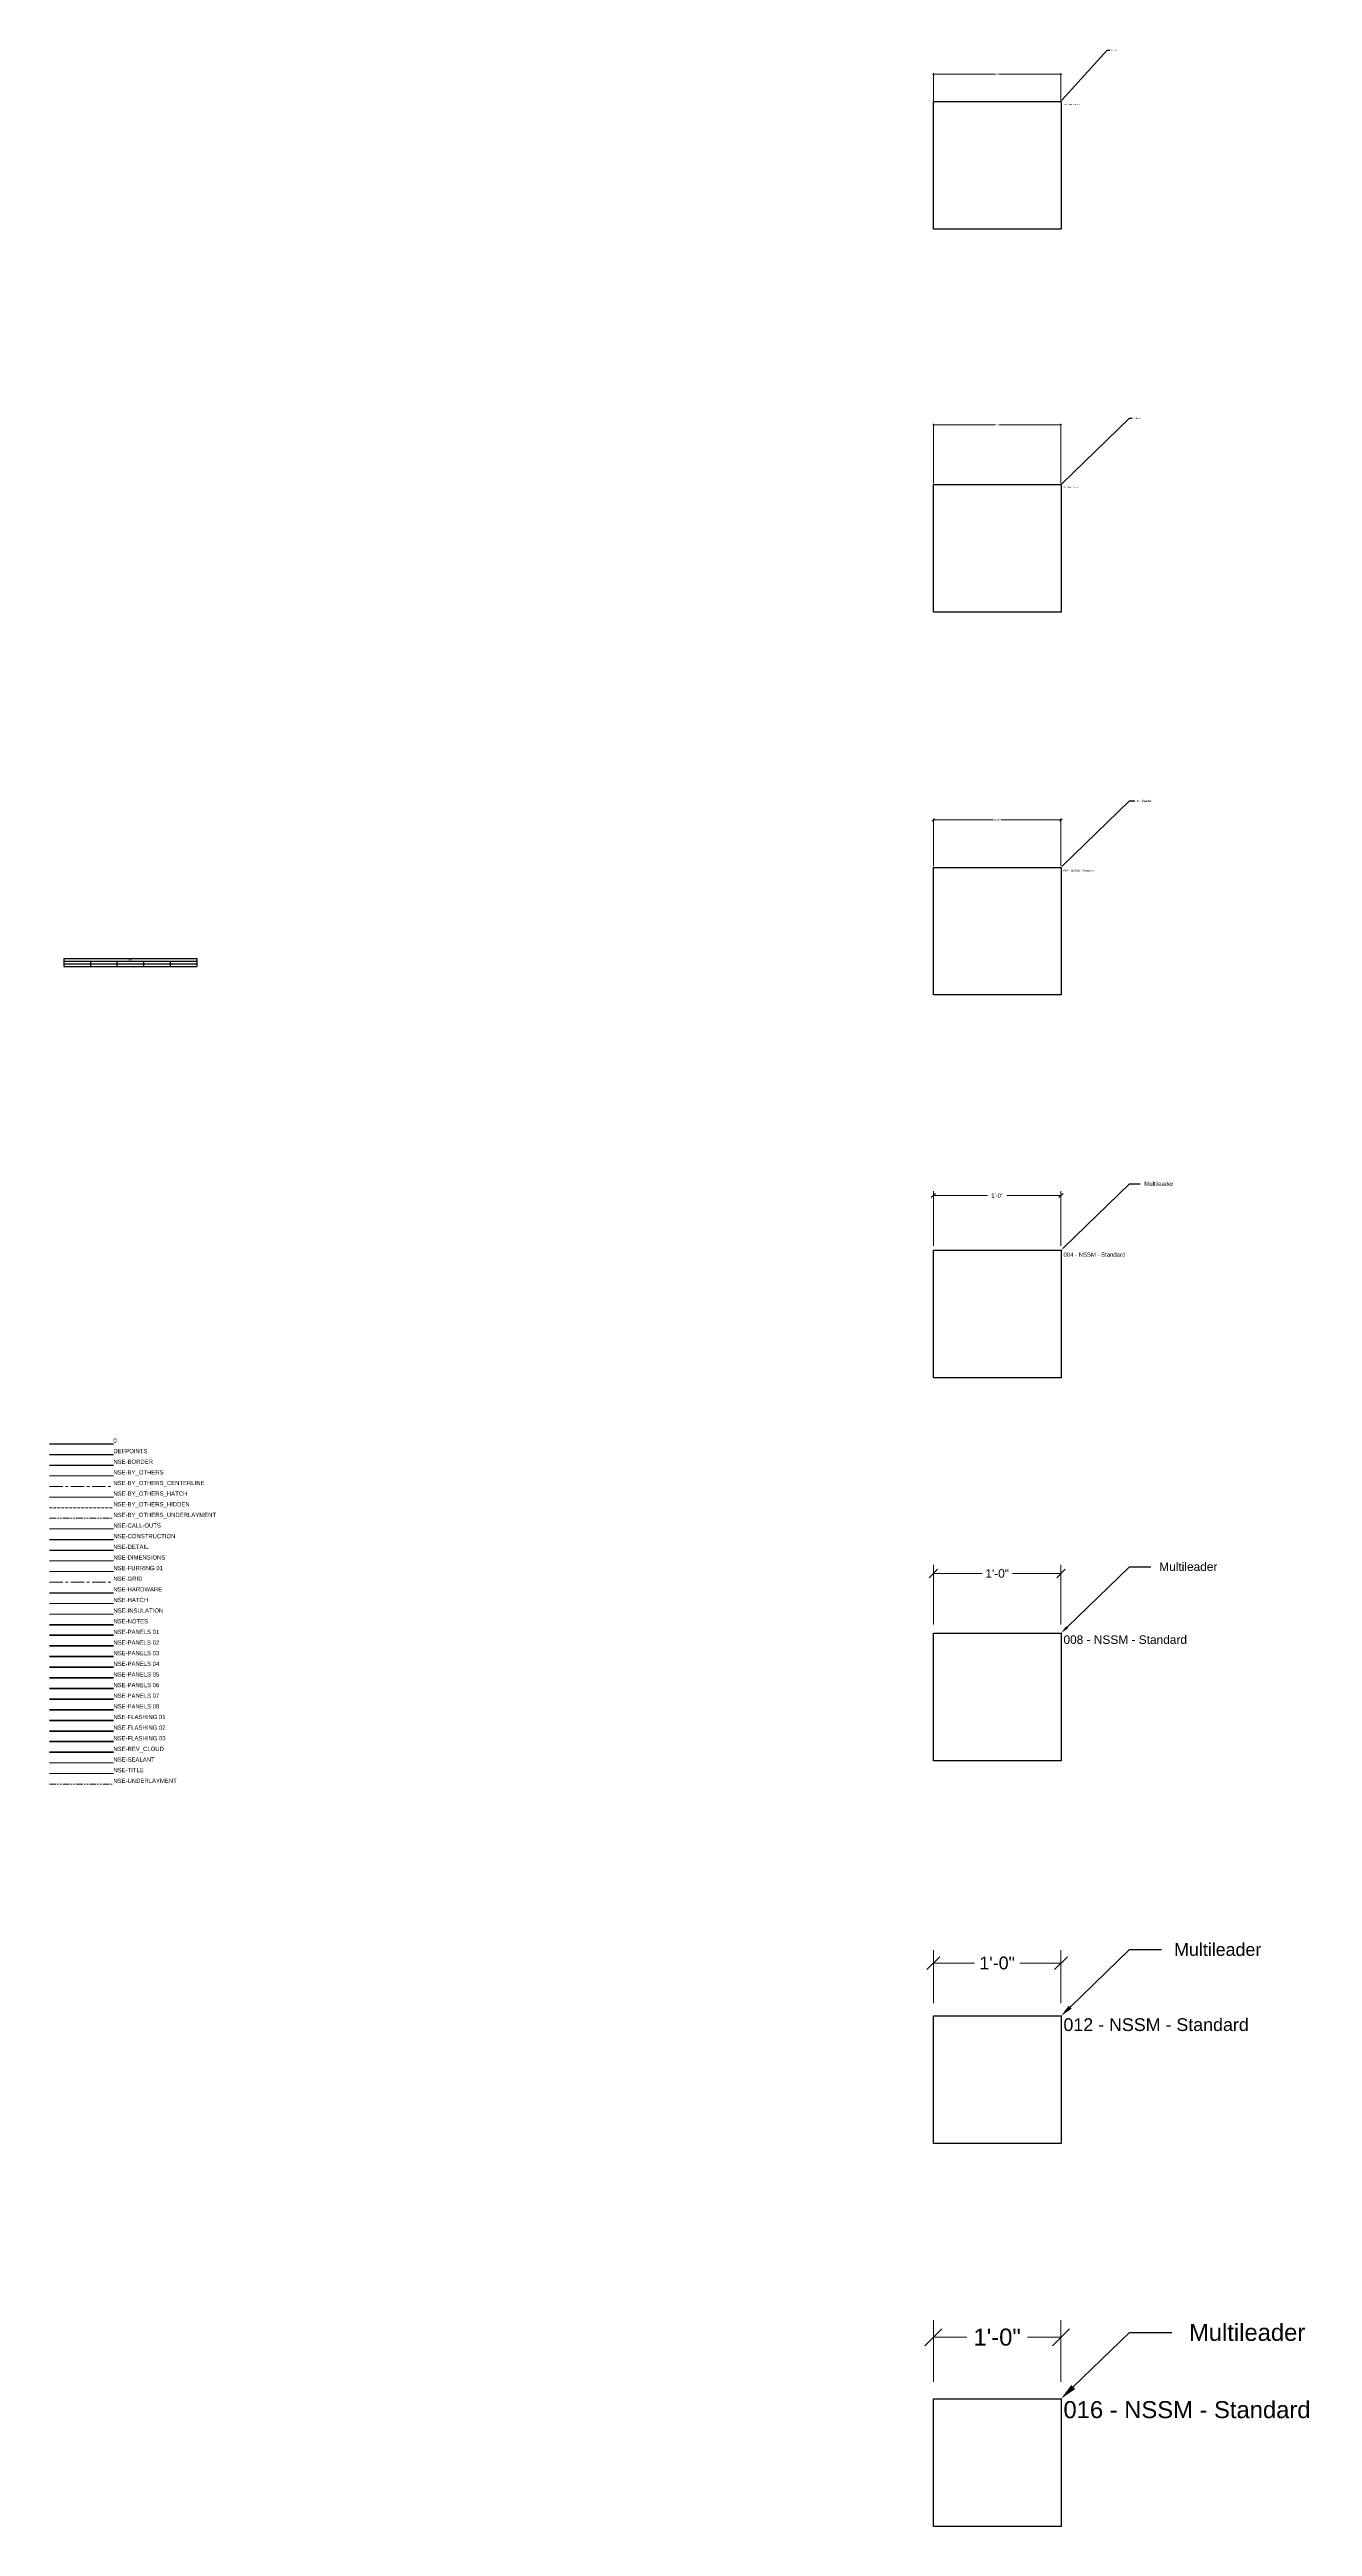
# Model space of a CAD drawing. Header units: inches. Extents: x -293 to 39679, y -468 to 198.
# Drawn here: x -293 to -174.3, y -106.8 to 126.1 of the extents above; entities that cross this region are included whole.
import ezdxf
from ezdxf import colors
from ezdxf.entities.mleader import LeaderData, LeaderLine
from ezdxf.math import Vec2, Vec3

# ---------------------------------------------------------------- set-up
doc = ezdxf.new("R2010")
doc.units = ezdxf.units.IN
doc.header["$MEASUREMENT"] = 0
for name, pattern in [('CENTER', [2, 1.25, -0.25, 0.25, -0.25]), ('HIDDEN', [0.375, 0.25, -0.125]), ('PHANTOM2', [1.25, 0.625, -0.125, 0.125, -0.125, 0.125, -0.125])]:
    doc.linetypes.add(name, pattern=pattern)
doc.layers.get('Defpoints').update_dxf_attribs({"color": 3})
doc.layers.add('NSE-Border', color=156, linetype='Continuous', plot=False)
doc.layers.add('NSE-Construction', color=86, linetype='Continuous', plot=False)
for name, color, linetype, lineweight in [('NSE-By_Others', 252, 'Continuous', 0), ('NSE-By_Others_Centerline', 252, 'CENTER', 0), ('NSE-By_Others_Hatch', 250, 'Continuous', 0), ('NSE-By_Others_Hidden', 252, 'HIDDEN', 0), ('NSE-By_Others_Underlayment', 252, 'PHANTOM2', 13), ('NSE-Call-Outs', 51, 'Continuous', 13), ('NSE-Detail', 51, 'Continuous', 25), ('NSE-Dimensions', 51, 'Continuous', 13), ('NSE-Flashing 01', 2, 'Continuous', 40), ('NSE-Flashing 02', 111, 'Continuous', 40), ('NSE-Flashing 03', 141, 'Continuous', 40), ('NSE-Furring 01', 30, 'Continuous', 18), ('NSE-Grid', 6, 'CENTER', 13), ('NSE-Hardware', 111, 'Continuous', 25), ('NSE-Hatch', 253, 'Continuous', 13), ('NSE-Insulation', 6, 'Continuous', 13), ('NSE-Notes', 11, 'Continuous', 40), ('NSE-Panels 01', 1, 'Continuous', 40), ('NSE-Panels 02', 2, 'Continuous', 40), ('NSE-Panels 03', 3, 'Continuous', 40), ('NSE-Panels 04', 4, 'Continuous', 40), ('NSE-Panels 05', 5, 'Continuous', 40), ('NSE-Panels 06', 6, 'Continuous', 40), ('NSE-Panels 07', 30, 'Continuous', 40), ('NSE-Panels 08', 221, 'Continuous', 40), ('NSE-Rev_Cloud', 150, 'Continuous', 53), ('NSE-Sealant', 143, 'Continuous', 13), ('NSE-Title', 51, 'Continuous', 9), ('NSE-Underlayment', 6, 'PHANTOM2', 13)]:
    doc.layers.add(name, color=color, linetype=linetype, lineweight=lineweight)
doc.styles.add('001 - NSSM - Standard', font='arial.ttf', dxfattribs={"height": 0.1})
doc.styles.add('002 - NSSM - Standard', font='arial.ttf', dxfattribs={"height": 0.2})
doc.styles.add('004 - NSSM - Standard', font='arial.ttf', dxfattribs={"height": 0.4})
doc.styles.add('008 - NSSM - Standard', font='arial.ttf', dxfattribs={"height": 0.8})
doc.styles.add('012 - NSSM - Standard', font='arial.ttf', dxfattribs={"height": 1.2})
doc.styles.add('016 - NSSM - Standard', font='arial.ttf', dxfattribs={"height": 1.6})
doc.styles.add('Anno - NSSM - Standard', font='arial.ttf', dxfattribs={"height": 0.1})
doc.dimstyles.new('001 - NSSM - Standard', dxfattribs={"dimtxt": 0.1, "dimasz": 0.1, "dimexe": 0.1, "dimexo": 0.1, "dimgap": 0.05, "dimtad": 0, "dimtih": 1, "dimtoh": 1, "dimdec": 4, "dimzin": 3, "dimdsep": 46, "dimlunit": 4, "dimtxsty": '001 - NSSM - Standard', "dimblk": 'OBLIQUE', "dimcen": 0.1, "dimclrd": 256, "dimclre": 256, "dimclrt": 256, "dimadec": 0, "dimazin": 0, "dimtfac": 0.7, "dimtdec": 4, "dimtmove": 1, "dimatfit": 2, "dimfxl": 1, "dimtfill": 1, "dimtfillclr": 11, "dimfrac": 1, "dimtolj": 1, "dimtzin": 0, "dimlwd": 0, "dimlwe": 0, "dimarcsym": 0})
doc.dimstyles.new('002 - NSSM - Standard', dxfattribs={"dimtxt": 0.2, "dimasz": 0.2, "dimexe": 0.1, "dimexo": 0.1, "dimgap": 0.1, "dimtad": 0, "dimtih": 1, "dimtoh": 1, "dimdec": 4, "dimzin": 3, "dimdsep": 46, "dimlunit": 4, "dimtxsty": '002 - NSSM - Standard', "dimblk": 'OBLIQUE', "dimcen": 0.2, "dimclrd": 256, "dimclre": 256, "dimclrt": 256, "dimadec": 0, "dimazin": 0, "dimtfac": 0.7, "dimtdec": 4, "dimtmove": 1, "dimatfit": 2, "dimfxl": 1, "dimtfill": 1, "dimtfillclr": 11, "dimfrac": 1, "dimtolj": 1, "dimtzin": 0, "dimlwd": 0, "dimlwe": 0, "dimarcsym": 0})
doc.dimstyles.new('004 - NSSM - Standard', dxfattribs={"dimtxt": 0.4, "dimasz": 0.4, "dimexe": 0.4, "dimexo": 0.4, "dimgap": 0.4, "dimtad": 0, "dimtih": 1, "dimtoh": 1, "dimdec": 4, "dimzin": 3, "dimdsep": 46, "dimlunit": 4, "dimtxsty": '004 - NSSM - Standard', "dimblk": 'OBLIQUE', "dimcen": 0.4, "dimclrd": 51, "dimclre": 51, "dimclrt": 256, "dimadec": 0, "dimazin": 0, "dimtfac": 0.7, "dimtdec": 4, "dimtmove": 1, "dimatfit": 2, "dimfxl": 1, "dimtfill": 1, "dimtfillclr": 11, "dimfrac": 1, "dimtolj": 1, "dimtzin": 0, "dimlwd": 0, "dimlwe": 0, "dimarcsym": 0})
doc.dimstyles.new('008 - NSSM - Standard', dxfattribs={"dimtxt": 0.8, "dimasz": 0.8, "dimexe": 0.8, "dimexo": 0.8, "dimgap": 0.4, "dimtad": 0, "dimtih": 1, "dimtoh": 1, "dimdec": 4, "dimzin": 3, "dimdsep": 46, "dimlunit": 4, "dimtxsty": '008 - NSSM - Standard', "dimblk": 'OBLIQUE', "dimcen": 0.8, "dimclrd": 256, "dimclre": 256, "dimclrt": 256, "dimadec": 0, "dimazin": 0, "dimtfac": 0.7, "dimtdec": 4, "dimtmove": 1, "dimatfit": 2, "dimfxl": 1, "dimtfill": 1, "dimtfillclr": 11, "dimfrac": 1, "dimtolj": 1, "dimtzin": 0, "dimlwd": 0, "dimlwe": 0, "dimarcsym": 0})
doc.dimstyles.new('012 - NSSM - Standard', dxfattribs={"dimtxt": 1.2, "dimasz": 1.2, "dimexe": 1.2, "dimexo": 1.2, "dimgap": 0.6, "dimtad": 0, "dimtih": 1, "dimtoh": 1, "dimdec": 4, "dimzin": 3, "dimdsep": 46, "dimlunit": 4, "dimtxsty": '012 - NSSM - Standard', "dimblk": 'OBLIQUE', "dimcen": 1.2, "dimclrd": 256, "dimclre": 256, "dimclrt": 256, "dimadec": 0, "dimazin": 0, "dimtfac": 0.7, "dimtdec": 4, "dimtmove": 1, "dimatfit": 2, "dimfxl": 1, "dimtfill": 1, "dimtfillclr": 11, "dimfrac": 1, "dimtolj": 1, "dimtzin": 0, "dimlwd": 0, "dimlwe": 0, "dimarcsym": 0})
doc.dimstyles.new('016 - NSSM - Standard', dxfattribs={"dimtxt": 1.6, "dimasz": 1.6, "dimexe": 1.6, "dimexo": 1.6, "dimgap": 0.8, "dimtad": 0, "dimtih": 1, "dimtoh": 1, "dimdec": 4, "dimzin": 3, "dimdsep": 46, "dimlunit": 4, "dimtxsty": '016 - NSSM - Standard', "dimblk": 'OBLIQUE', "dimcen": 1.6, "dimclrd": 256, "dimclre": 256, "dimclrt": 256, "dimadec": 0, "dimazin": 0, "dimtfac": 0.7, "dimtdec": 4, "dimtmove": 1, "dimatfit": 2, "dimfxl": 1, "dimtfill": 1, "dimtfillclr": 11, "dimfrac": 1, "dimtolj": 1, "dimtzin": 0, "dimlwd": 0, "dimlwe": 0, "dimarcsym": 0})
doc.dimstyles.new('Anno - NSSM - Standard', dxfattribs={"dimtxt": 0.1, "dimasz": 0.1, "dimexe": 0.1, "dimexo": 0.0625, "dimgap": 0.05, "dimtad": 0, "dimtih": 1, "dimtoh": 1, "dimdec": 4, "dimzin": 3, "dimdsep": 46, "dimlunit": 5, "dimtxsty": 'Anno - NSSM - Standard', "dimblk": 'OBLIQUE', "dimcen": 0.1, "dimclrd": 256, "dimclre": 256, "dimclrt": 256, "dimadec": 0, "dimazin": 0, "dimtfac": 0.7, "dimtdec": 4, "dimtmove": 1, "dimatfit": 2, "dimfxl": 1, "dimtfill": 1, "dimtfillclr": 11, "dimfrac": 1, "dimtolj": 1, "dimtzin": 0, "dimlwd": 0, "dimlwe": 0, "dimarcsym": 0})

# ---------------------------------------------------------------- blocks, each defined once
blk = doc.blocks.new('_Oblique')
at = {"color": 0, "linetype": 'ByBlock', "lineweight": -2}
blk.add_line((-0.5, -0.5), (0.5, 0.5), dxfattribs=at)
blk = doc.blocks.new('*D10')
at = {"layer": 'Defpoints', "color": 0, "transparency": 16777216}
for p in [(-209.94, 123.81), (-209.94, 121.24), (-197.94, 121.24)]:
    blk.add_point(p, dxfattribs=at)
at = {"layer": 'NSE-Dimensions', "lineweight": 0, "transparency": 16777216}
for p, q in [((-209.94, 121.3), (-209.94, 123.91)), ((-209.94, 123.81), (-204.08, 123.81)), ((-197.94, 123.81), (-203.79, 123.81)), ((-197.94, 121.3), (-197.94, 123.91))]:
    blk.add_line(p, q, dxfattribs=at)
at = {"layer": 'NSE-Dimensions', "lineweight": 0, "transparency": 16777216, "xscale": 0.1, "yscale": 0.1, "zscale": 0.1, "rotation": 180}
blk.add_blockref('_Oblique', (-209.94, 123.81), dxfattribs=at)
at = {"layer": 'NSE-Dimensions', "lineweight": 0, "transparency": 16777216, "xscale": 0.1, "yscale": 0.1, "zscale": 0.1}
blk.add_blockref('_Oblique', (-197.94, 123.81), dxfattribs=at)
at = {"layer": 'NSE-Dimensions', "transparency": 16777216, "insert": (-203.94, 123.81), "char_height": 0.1, "attachment_point": 5, "style": 'Anno - NSSM - Standard', "bg_fill": 3, "box_fill_scale": 1.25, "bg_fill_color": 256, "bg_fill_true_color": 13158600, "bg_fill_transparency": 0}
blk.add_mtext('\\A1;12"', dxfattribs=at)
blk = doc.blocks.new('*D11')
at = {"layer": 'Defpoints', "color": 0, "transparency": 16777216}
for p in [(-209.94, 90.85), (-209.94, 85.24), (-197.94, 85.24)]:
    blk.add_point(p, dxfattribs=at)
at = {"layer": 'NSE-Dimensions', "lineweight": 0, "transparency": 16777216}
for p, q in [((-209.94, 85.34), (-209.94, 90.95)), ((-209.94, 90.85), (-204.11, 90.85)), ((-197.94, 90.85), (-203.76, 90.85)), ((-197.94, 85.34), (-197.94, 90.95))]:
    blk.add_line(p, q, dxfattribs=at)
at = {"layer": 'NSE-Dimensions', "lineweight": 0, "transparency": 16777216, "xscale": 0.1, "yscale": 0.1, "zscale": 0.1, "rotation": 180}
blk.add_blockref('_Oblique', (-209.94, 90.85), dxfattribs=at)
at = {"layer": 'NSE-Dimensions', "lineweight": 0, "transparency": 16777216, "xscale": 0.1, "yscale": 0.1, "zscale": 0.1}
blk.add_blockref('_Oblique', (-197.94, 90.85), dxfattribs=at)
at = {"layer": 'NSE-Dimensions', "transparency": 16777216, "insert": (-203.94, 90.85), "char_height": 0.1, "attachment_point": 5, "style": '001 - NSSM - Standard', "bg_fill": 3, "box_fill_scale": 1.25, "bg_fill_color": 256, "bg_fill_true_color": 13158600, "bg_fill_transparency": 0}
blk.add_mtext('\\A1;1\'-0"', dxfattribs=at)
blk = doc.blocks.new('*D12')
at = {"layer": 'Defpoints', "color": 0, "transparency": 16777216}
for p in [(-197.94, 53.69), (-209.94, 49.24), (-197.94, 49.24)]:
    blk.add_point(p, dxfattribs=at)
at = {"layer": 'NSE-Dimensions', "lineweight": 0, "transparency": 16777216}
for p, q in [((-209.94, 49.34), (-209.94, 53.79)), ((-209.94, 53.69), (-204.29, 53.69)), ((-197.94, 53.69), (-203.58, 53.69)), ((-197.94, 49.34), (-197.94, 53.79))]:
    blk.add_line(p, q, dxfattribs=at)
at = {"layer": 'NSE-Dimensions', "lineweight": 0, "transparency": 16777216, "xscale": 0.2, "yscale": 0.2, "zscale": 0.2, "rotation": 180}
blk.add_blockref('_Oblique', (-209.94, 53.69), dxfattribs=at)
at = {"layer": 'NSE-Dimensions', "lineweight": 0, "transparency": 16777216, "xscale": 0.2, "yscale": 0.2, "zscale": 0.2}
blk.add_blockref('_Oblique', (-197.94, 53.69), dxfattribs=at)
at = {"layer": 'NSE-Dimensions', "transparency": 16777216, "insert": (-203.94, 53.69), "char_height": 0.2, "attachment_point": 5, "style": '002 - NSSM - Standard', "bg_fill": 3, "box_fill_scale": 1.25, "bg_fill_color": 256, "bg_fill_true_color": 13158600, "bg_fill_transparency": 0}
blk.add_mtext('\\A1;1\'-0"', dxfattribs=at)
blk = doc.blocks.new('*D13')
at = {"layer": 'Defpoints', "color": 0, "transparency": 16777216}
for p in [(-209.94, 18.38), (-209.94, 13.24), (-197.94, 13.24)]:
    blk.add_point(p, dxfattribs=at)
at = {"layer": 'NSE-Dimensions', "color": 51, "lineweight": 0, "transparency": 16777216}
for p, q in [((-209.94, 13.64), (-209.94, 18.78)), ((-197.94, 13.64), (-197.94, 18.78)), ((-209.94, 18.38), (-204.85, 18.38)), ((-197.94, 18.38), (-203.02, 18.38))]:
    blk.add_line(p, q, dxfattribs=at)
at = {"layer": 'NSE-Dimensions', "color": 51, "lineweight": 0, "transparency": 16777216, "xscale": 0.4, "yscale": 0.4, "zscale": 0.4, "rotation": 180}
blk.add_blockref('_Oblique', (-209.94, 18.38), dxfattribs=at)
at = {"layer": 'NSE-Dimensions', "color": 51, "lineweight": 0, "transparency": 16777216, "xscale": 0.4, "yscale": 0.4, "zscale": 0.4}
blk.add_blockref('_Oblique', (-197.94, 18.38), dxfattribs=at)
at = {"layer": 'NSE-Dimensions', "transparency": 16777216, "insert": (-203.94, 18.38), "char_height": 0.4, "attachment_point": 5, "style": '004 - NSSM - Standard', "bg_fill": 3, "box_fill_scale": 1.25, "bg_fill_color": 256, "bg_fill_true_color": 13158600, "bg_fill_transparency": 0}
blk.add_mtext('\\A1;1\'-0"', dxfattribs=at)
blk = doc.blocks.new('*D14')
at = {"layer": 'Defpoints', "color": 0, "transparency": 16777216}
for p in [(-209.94, -17.16), (-209.94, -22.76), (-197.94, -22.76)]:
    blk.add_point(p, dxfattribs=at)
at = {"layer": 'NSE-Dimensions', "lineweight": 0, "transparency": 16777216}
for p, q in [((-209.94, -21.96), (-209.94, -16.36)), ((-209.94, -17.16), (-205.36, -17.16)), ((-197.94, -17.16), (-202.51, -17.16)), ((-197.94, -21.96), (-197.94, -16.36))]:
    blk.add_line(p, q, dxfattribs=at)
at = {"layer": 'NSE-Dimensions', "lineweight": 0, "transparency": 16777216, "xscale": 0.8, "yscale": 0.8, "zscale": 0.8, "rotation": 180}
blk.add_blockref('_Oblique', (-209.94, -17.16), dxfattribs=at)
at = {"layer": 'NSE-Dimensions', "lineweight": 0, "transparency": 16777216, "xscale": 0.8, "yscale": 0.8, "zscale": 0.8}
blk.add_blockref('_Oblique', (-197.94, -17.16), dxfattribs=at)
at = {"layer": 'NSE-Dimensions', "transparency": 16777216, "insert": (-203.94, -17.16), "char_height": 0.8, "attachment_point": 5, "style": '008 - NSSM - Standard', "bg_fill": 3, "box_fill_scale": 1.25, "bg_fill_color": 256, "bg_fill_true_color": 13158600, "bg_fill_transparency": 0}
blk.add_mtext('\\A1;1\'-0"', dxfattribs=at)
blk = doc.blocks.new('*D15')
at = {"layer": 'Defpoints', "color": 0, "transparency": 16777216}
for p in [(-197.94, -53.79), (-209.94, -58.76), (-197.94, -58.76)]:
    blk.add_point(p, dxfattribs=at)
at = {"layer": 'NSE-Dimensions', "lineweight": 0, "transparency": 16777216}
for p, q in [((-209.94, -57.56), (-209.94, -52.59)), ((-197.94, -57.56), (-197.94, -52.59)), ((-209.94, -53.79), (-206.07, -53.79)), ((-197.94, -53.79), (-201.8, -53.79))]:
    blk.add_line(p, q, dxfattribs=at)
at = {"layer": 'NSE-Dimensions', "lineweight": 0, "transparency": 16777216, "xscale": 1.2, "yscale": 1.2, "zscale": 1.2, "rotation": 180}
blk.add_blockref('_Oblique', (-209.94, -53.79), dxfattribs=at)
at = {"layer": 'NSE-Dimensions', "lineweight": 0, "transparency": 16777216, "xscale": 1.2, "yscale": 1.2, "zscale": 1.2}
blk.add_blockref('_Oblique', (-197.94, -53.79), dxfattribs=at)
at = {"layer": 'NSE-Dimensions', "transparency": 16777216, "insert": (-203.94, -53.79), "char_height": 1.2, "attachment_point": 5, "style": '012 - NSSM - Standard', "bg_fill": 3, "box_fill_scale": 1.25, "bg_fill_color": 256, "bg_fill_true_color": 13158600, "bg_fill_transparency": 0}
blk.add_mtext('\\A1;1\'-0"', dxfattribs=at)
blk = doc.blocks.new('*D16')
at = {"layer": 'Defpoints', "color": 0, "transparency": 16777216}
for p in [(-209.94, -88.97), (-209.94, -94.76), (-197.94, -94.76)]:
    blk.add_point(p, dxfattribs=at)
at = {"layer": 'NSE-Dimensions', "lineweight": 0, "transparency": 16777216}
for p, q in [((-209.94, -93.16), (-209.94, -87.37)), ((-197.94, -93.16), (-197.94, -87.37)), ((-209.94, -88.97), (-206.79, -88.97)), ((-197.94, -88.97), (-201.08, -88.97))]:
    blk.add_line(p, q, dxfattribs=at)
at = {"layer": 'NSE-Dimensions', "lineweight": 0, "transparency": 16777216, "xscale": 1.6, "yscale": 1.6, "zscale": 1.6, "rotation": 180}
blk.add_blockref('_Oblique', (-209.94, -88.97), dxfattribs=at)
at = {"layer": 'NSE-Dimensions', "lineweight": 0, "transparency": 16777216, "xscale": 1.6, "yscale": 1.6, "zscale": 1.6}
blk.add_blockref('_Oblique', (-197.94, -88.97), dxfattribs=at)
at = {"layer": 'NSE-Dimensions', "transparency": 16777216, "insert": (-203.94, -88.97), "char_height": 1.6, "attachment_point": 5, "style": '016 - NSSM - Standard', "bg_fill": 3, "box_fill_scale": 1.25, "bg_fill_color": 256, "bg_fill_true_color": 13158600, "bg_fill_transparency": 0}
blk.add_mtext('\\A1;1\'-0"', dxfattribs=at)
blk = doc.blocks.new('*T9')
at = {"color": 0, "linetype": 'ByBlock', "lineweight": -2, "transparency": 16777216}
for p, q in [((0, 0), (12.5, 0)), ((0, 0), (0, -0.76)), ((12.5, 0), (12.5, -0.76)), ((0, -0.25), (12.5, -0.25)), ((0, -0.51), (12.5, -0.51)), ((0, -0.76), (12.5, -0.76)), ((2.5, -0.25), (2.5, -0.76)), ((5, -0.25), (5, -0.76)), ((7.5, -0.25), (7.5, -0.76)), ((10, -0.25), (10, -0.76))]:
    blk.add_line(p, q, dxfattribs=at)
at = {"color": 0, "transparency": 16777216, "insert": (6.25, -0.13), "char_height": 0.1, "width": 12.38, "attachment_point": 5, "style": 'Anno - NSSM - Standard'}
blk.add_mtext('table', dxfattribs=at)

msp = doc.modelspace()

# ---------------------------------------------------------------- linework, layer by layer
msp.add_line((-293.04027, -4.97199), (-287.04027, -4.97199))
at = {"layer": 'Defpoints'}
msp.add_line((-293.04027, -5.97199), (-287.04027, -5.97199), dxfattribs=at)
for points in [[(-209.93558, 121.23692), (-197.93558, 121.23692), (-197.93558, 109.23692), (-209.93558, 109.23692)], [(-209.93558, 85.23692), (-197.93558, 85.23692), (-197.93558, 73.23692), (-209.93558, 73.23692)], [(-209.93558, 49.23692), (-197.93558, 49.23692), (-197.93558, 37.23692), (-209.93558, 37.23692)], [(-209.93558, 13.23692), (-197.93558, 13.23692), (-197.93558, 1.23692), (-209.93558, 1.23692)], [(-209.93558, -22.76308), (-197.93558, -22.76308), (-197.93558, -34.76308), (-209.93558, -34.76308)], [(-209.93558, -58.76308), (-197.93558, -58.76308), (-197.93558, -70.76308), (-209.93558, -70.76308)], [(-209.93558, -94.76308), (-197.93558, -94.76308), (-197.93558, -106.76308), (-209.93558, -106.76308)]]:
    msp.add_lwpolyline(points, close=True, dxfattribs=at)
at = {"layer": 'NSE-Border'}
msp.add_line((-293.04027, -6.97199), (-287.04027, -6.97199), dxfattribs=at)
at = {"layer": 'NSE-By_Others'}
msp.add_line((-293.04027, -7.97199), (-287.04027, -7.97199), dxfattribs=at)
at = {"layer": 'NSE-By_Others_Centerline'}
msp.add_line((-293.04027, -8.97199), (-287.04027, -8.97199), dxfattribs=at)
at = {"layer": 'NSE-By_Others_Hatch'}
msp.add_line((-293.04027, -9.97199), (-287.04027, -9.97199), dxfattribs=at)
at = {"layer": 'NSE-By_Others_Hidden'}
msp.add_line((-293.04027, -10.97199), (-287.04027, -10.97199), dxfattribs=at)
at = {"layer": 'NSE-By_Others_Underlayment'}
msp.add_line((-293.04027, -11.97199), (-287.04027, -11.97199), dxfattribs=at)
at = {"layer": 'NSE-Call-Outs'}
msp.add_line((-293.04027, -12.97199), (-287.04027, -12.97199), dxfattribs=at)
at = {"layer": 'NSE-Construction'}
msp.add_line((-293.04027, -13.97199), (-287.04027, -13.97199), dxfattribs=at)
at = {"layer": 'NSE-Detail'}
msp.add_line((-293.04027, -14.97199), (-287.04027, -14.97199), dxfattribs=at)
at = {"layer": 'NSE-Dimensions'}
msp.add_line((-293.04027, -15.97199), (-287.04027, -15.97199), dxfattribs=at)
at = {"layer": 'NSE-Flashing 01'}
msp.add_line((-293.04027, -30.97199), (-287.04027, -30.97199), dxfattribs=at)
at = {"layer": 'NSE-Flashing 02'}
msp.add_line((-293.04027, -31.97199), (-287.04027, -31.97199), dxfattribs=at)
at = {"layer": 'NSE-Flashing 03'}
msp.add_line((-293.04027, -32.97199), (-287.04027, -32.97199), dxfattribs=at)
at = {"layer": 'NSE-Furring 01'}
msp.add_line((-293.04027, -16.97199), (-287.04027, -16.97199), dxfattribs=at)
at = {"layer": 'NSE-Grid'}
msp.add_line((-293.04027, -17.97199), (-287.04027, -17.97199), dxfattribs=at)
at = {"layer": 'NSE-Hardware'}
msp.add_line((-293.04027, -18.97199), (-287.04027, -18.97199), dxfattribs=at)
at = {"layer": 'NSE-Hatch'}
msp.add_line((-293.04027, -19.97199), (-287.04027, -19.97199), dxfattribs=at)
at = {"layer": 'NSE-Insulation'}
msp.add_line((-293.04027, -20.97199), (-287.04027, -20.97199), dxfattribs=at)
at = {"layer": 'NSE-Notes'}
msp.add_line((-293.04027, -21.97199), (-287.04027, -21.97199), dxfattribs=at)
at = {"layer": 'NSE-Panels 01'}
msp.add_line((-293.04027, -22.97199), (-287.04027, -22.97199), dxfattribs=at)
at = {"layer": 'NSE-Panels 02'}
msp.add_line((-293.04027, -23.97199), (-287.04027, -23.97199), dxfattribs=at)
at = {"layer": 'NSE-Panels 03'}
msp.add_line((-293.04027, -24.97199), (-287.04027, -24.97199), dxfattribs=at)
at = {"layer": 'NSE-Panels 04'}
msp.add_line((-293.04027, -25.97199), (-287.04027, -25.97199), dxfattribs=at)
at = {"layer": 'NSE-Panels 05'}
msp.add_line((-293.04027, -26.97199), (-287.04027, -26.97199), dxfattribs=at)
at = {"layer": 'NSE-Panels 06'}
msp.add_line((-293.04027, -27.97199), (-287.04027, -27.97199), dxfattribs=at)
at = {"layer": 'NSE-Panels 07'}
msp.add_line((-293.04027, -28.97199), (-287.04027, -28.97199), dxfattribs=at)
at = {"layer": 'NSE-Panels 08'}
msp.add_line((-293.04027, -29.97199), (-287.04027, -29.97199), dxfattribs=at)
at = {"layer": 'NSE-Rev_Cloud'}
msp.add_line((-293.04027, -33.97199), (-287.04027, -33.97199), dxfattribs=at)
at = {"layer": 'NSE-Sealant'}
msp.add_line((-293.04027, -34.97199), (-287.04027, -34.97199), dxfattribs=at)
at = {"layer": 'NSE-Title'}
msp.add_line((-293.04027, -35.97199), (-287.04027, -35.97199), dxfattribs=at)
at = {"layer": 'NSE-Underlayment'}
msp.add_line((-293.04027, -36.97199), (-287.04027, -36.97199), dxfattribs=at)

# ---------------------------------------------------------------- block references
msp.add_blockref('*T9', (-291.69938, 40.67851))

# ---------------------------------------------------------------- texts
at = {"insert": (-287.03836, -4.44985), "char_height": 0.4, "width": 2.1676261, "attachment_point": 1, "style": '004 - NSSM - Standard'}
msp.add_mtext('0', dxfattribs=at)
at = {"layer": 'Defpoints', "insert": (-287.03836, -5.44985), "char_height": 0.4, "width": 2.1676261, "attachment_point": 1, "style": '004 - NSSM - Standard'}
msp.add_mtext('DEFPOINTS', dxfattribs=at)
at = {"layer": 'NSE-Border', "insert": (-287.03836, -6.44985), "char_height": 0.4, "width": 2.1676261, "attachment_point": 1, "style": '004 - NSSM - Standard'}
msp.add_mtext('NSE-BORDER', dxfattribs=at)
at = {"layer": 'NSE-By_Others', "insert": (-287.03836, -7.44985), "char_height": 0.4, "width": 2.1676261, "attachment_point": 1, "style": '004 - NSSM - Standard'}
msp.add_mtext('NSE-BY_OTHERS', dxfattribs=at)
at = {"layer": 'NSE-By_Others_Centerline', "insert": (-287.03836, -8.44985), "char_height": 0.4, "width": 2.1676261, "attachment_point": 1, "style": '004 - NSSM - Standard'}
msp.add_mtext('NSE-BY_OTHERS_CENTERLINE', dxfattribs=at)
at = {"layer": 'NSE-By_Others_Hatch', "insert": (-287.03836, -9.44985), "char_height": 0.4, "width": 2.1676261, "attachment_point": 1, "style": '004 - NSSM - Standard'}
msp.add_mtext('NSE-BY_OTHERS_HATCH', dxfattribs=at)
at = {"layer": 'NSE-By_Others_Hidden', "insert": (-287.03836, -10.44985), "char_height": 0.4, "width": 2.1676261, "attachment_point": 1, "style": '004 - NSSM - Standard'}
msp.add_mtext('NSE-BY_OTHERS_HIDDEN', dxfattribs=at)
at = {"layer": 'NSE-By_Others_Underlayment', "insert": (-287.03836, -11.44985), "char_height": 0.4, "width": 2.1676261, "attachment_point": 1, "style": '004 - NSSM - Standard'}
msp.add_mtext('NSE-BY_OTHERS_UNDERLAYMENT', dxfattribs=at)
at = {"layer": 'NSE-Call-Outs', "attachment_point": 1}
for s, width, insert, char_height, style in [('001 - NSSM - Standard', 1.545868, (-197.7066, 85.0205), 0.1, '001 - NSSM - Standard'), ('002 - NSSM - Standard', 3.8825908, (-197.7066, 49.0205), 0.2, '002 - NSSM - Standard'), ('004 - NSSM - Standard', 10.9465967, (-197.7066, 13.0205), 0.4, '004 - NSSM - Standard'), ('008 - NSSM - Standard', 13.5386218, (-197.7066, -22.9795), 0.8, '008 - NSSM - Standard'), ('\\A1;012 - NSSM - Standard', 29.3004436, (-197.7066, -58.9795), 1.2, '012 - NSSM - Standard'), ('016 - NSSM - Standard', 28.5256362, (-197.7066, -94.9795), 1.6, '016 - NSSM - Standard')]:
    msp.add_mtext_dynamic_manual_height_columns(s, width=width, gutter_width=0.5, heights=[0], dxfattribs=dict(at, insert=insert, char_height=char_height, style=style))
at = {"layer": 'NSE-Call-Outs', "insert": (-287.03836, -12.44985), "char_height": 0.4, "width": 2.1676261, "attachment_point": 1, "style": '004 - NSSM - Standard'}
msp.add_mtext('NSE-CALL-OUTS', dxfattribs=at)
at = {"layer": 'NSE-Construction', "insert": (-287.03836, -13.44985), "char_height": 0.4, "width": 2.1676261, "attachment_point": 1, "style": '004 - NSSM - Standard'}
msp.add_mtext('NSE-CONSTRUCTION', dxfattribs=at)
at = {"layer": 'NSE-Detail', "insert": (-287.03836, -14.44985), "char_height": 0.4, "width": 2.1676261, "attachment_point": 1, "style": '004 - NSSM - Standard'}
msp.add_mtext('NSE-DETAIL', dxfattribs=at)
at = {"layer": 'NSE-Dimensions', "insert": (-287.03836, -15.44985), "char_height": 0.4, "width": 2.1676261, "attachment_point": 1, "style": '004 - NSSM - Standard'}
msp.add_mtext('NSE-DIMENSIONS', dxfattribs=at)
at = {"layer": 'NSE-Flashing 01', "insert": (-287.03836, -30.44985), "char_height": 0.4, "width": 9.0531605, "attachment_point": 1, "style": '004 - NSSM - Standard'}
msp.add_mtext('NSE-FLASHING 01', dxfattribs=at)
at = {"layer": 'NSE-Flashing 02', "insert": (-287.03836, -31.44985), "char_height": 0.4, "width": 9.0315471, "attachment_point": 1, "style": '004 - NSSM - Standard'}
msp.add_mtext('NSE-FLASHING 02', dxfattribs=at)
at = {"layer": 'NSE-Flashing 03', "insert": (-287.03836, -32.44985), "char_height": 0.4, "width": 8.8370065, "attachment_point": 1, "style": '004 - NSSM - Standard'}
msp.add_mtext('NSE-FLASHING 03', dxfattribs=at)
at = {"layer": 'NSE-Furring 01', "insert": (-287.03836, -16.44985), "char_height": 0.4, "width": 5.7741971, "attachment_point": 1, "style": '004 - NSSM - Standard'}
msp.add_mtext('NSE-FURRING 01', dxfattribs=at)
at = {"layer": 'NSE-Grid', "insert": (-287.03836, -17.44985), "char_height": 0.4, "width": 2.1676261, "attachment_point": 1, "style": '004 - NSSM - Standard'}
msp.add_mtext('NSE-GRID', dxfattribs=at)
at = {"layer": 'NSE-Hardware', "insert": (-287.03836, -18.44985), "char_height": 0.4, "width": 2.1676261, "attachment_point": 1, "style": '004 - NSSM - Standard'}
msp.add_mtext('NSE-HARDWARE', dxfattribs=at)
at = {"layer": 'NSE-Hatch', "insert": (-287.03836, -19.44985), "char_height": 0.4, "width": 2.1676261, "attachment_point": 1, "style": '004 - NSSM - Standard'}
msp.add_mtext('NSE-HATCH', dxfattribs=at)
at = {"layer": 'NSE-Insulation', "insert": (-287.03836, -20.44985), "char_height": 0.4, "width": 2.1676261, "attachment_point": 1, "style": '004 - NSSM - Standard'}
msp.add_mtext('NSE-INSULATION', dxfattribs=at)
at = {"layer": 'NSE-Notes', "insert": (-287.03836, -21.44985), "char_height": 0.4, "width": 2.1676261, "attachment_point": 1, "style": '004 - NSSM - Standard'}
msp.add_mtext('NSE-NOTES', dxfattribs=at)
at = {"layer": 'NSE-Panels 01', "insert": (-287.03836, -22.44985), "char_height": 0.4, "width": 7.1357758, "attachment_point": 1, "style": '004 - NSSM - Standard'}
msp.add_mtext('NSE-PANELS 01', dxfattribs=at)
at = {"layer": 'NSE-Panels 02', "insert": (-287.03836, -23.44985), "char_height": 0.4, "width": 7.1357758, "attachment_point": 1, "style": '004 - NSSM - Standard'}
msp.add_mtext('NSE-PANELS 02', dxfattribs=at)
at = {"layer": 'NSE-Panels 03', "insert": (-287.03836, -24.44985), "char_height": 0.4, "width": 7.1357758, "attachment_point": 1, "style": '004 - NSSM - Standard'}
msp.add_mtext('NSE-PANELS 03', dxfattribs=at)
at = {"layer": 'NSE-Panels 04', "insert": (-287.03836, -25.44985), "char_height": 0.4, "width": 7.1357758, "attachment_point": 1, "style": '004 - NSSM - Standard'}
msp.add_mtext('NSE-PANELS 04', dxfattribs=at)
at = {"layer": 'NSE-Panels 05', "insert": (-287.03836, -26.44985), "char_height": 0.4, "width": 7.1357758, "attachment_point": 1, "style": '004 - NSSM - Standard'}
msp.add_mtext('NSE-PANELS 05', dxfattribs=at)
at = {"layer": 'NSE-Panels 06', "insert": (-287.03836, -27.44985), "char_height": 0.4, "width": 7.1357758, "attachment_point": 1, "style": '004 - NSSM - Standard'}
msp.add_mtext('NSE-PANELS 06', dxfattribs=at)
at = {"layer": 'NSE-Panels 07', "insert": (-287.03836, -28.44985), "char_height": 0.4, "width": 7.1357758, "attachment_point": 1, "style": '004 - NSSM - Standard'}
msp.add_mtext('NSE-PANELS 07', dxfattribs=at)
at = {"layer": 'NSE-Panels 08', "insert": (-287.03836, -29.44985), "char_height": 0.4, "width": 7.1357758, "attachment_point": 1, "style": '004 - NSSM - Standard'}
msp.add_mtext('NSE-PANELS 08', dxfattribs=at)
at = {"layer": 'NSE-Rev_Cloud', "insert": (-287.03836, -33.44985), "char_height": 0.4, "width": 2.1676261, "attachment_point": 1, "style": '004 - NSSM - Standard'}
msp.add_mtext('NSE-REV_CLOUD', dxfattribs=at)
at = {"layer": 'NSE-Sealant', "insert": (-287.03836, -34.44985), "char_height": 0.4, "width": 2.1676261, "attachment_point": 1, "style": '004 - NSSM - Standard'}
msp.add_mtext('NSE-SEALANT', dxfattribs=at)
at = {"layer": 'NSE-Title', "insert": (-287.03836, -35.44985), "char_height": 0.4, "width": 2.1676261, "attachment_point": 1, "style": '004 - NSSM - Standard'}
msp.add_mtext('NSE-TITLE', dxfattribs=at)
at = {"layer": 'NSE-Underlayment', "insert": (-287.03836, -36.44985), "char_height": 0.4, "width": 2.1676261, "attachment_point": 1, "style": '004 - NSSM - Standard'}
msp.add_mtext('NSE-UNDERLAYMENT', dxfattribs=at)

# ---------------------------------------------------------------- leaders
at = {"layer": 'NSE-Call-Outs'}
ml = msp.add_multileader_mtext('Standard', dxfattribs=at)
ml.set_content('\\A1;{\\H1x;Multileader}', color=256, style='Anno - NSSM - Standard')
ml.set_leader_properties(color=256)
ml.build(insert=Vec2(0, 0))
ml.multileader.update_dxf_attribs({"dogleg_length": 0.25, "arrow_head_size": 0.1})
ctx = ml.context
ctx.base_point, ctx.char_height, ctx.arrow_head_size, ctx.landing_gap_size, ctx.plane_origin = Vec3(-193.35787, 126.07462), 0.1, 0.1, 0.1, Vec3(-197.93558, 121.29942)
notes = []
notes.append((ctx, [(0, (1, 1, 0), (-193.60787, 126.07462), (1, 0), 0.25, [(0, [(-197.93558, 121.29942)], 0, [])])]))
ctx.mtext.insert, ctx.mtext.flow_direction = Vec3(-193.25787, 126.12544), 5
for ctx, leaders in notes:
    for number, flags, end, landing, length, lines in leaders:
        leader = LeaderData()
        leader.index, (leader.has_last_leader_line, leader.has_dogleg_vector, leader.attachment_direction) = number, flags
        leader.last_leader_point, leader.dogleg_vector, leader.dogleg_length = Vec3(end), Vec3(landing), length
        for number, points, colour, breaks in lines:
            line = LeaderLine()
            line.index, line.vertices, line.color, line.breaks = number, Vec3.list(points), colors.encode_raw_color(colour), breaks
            leader.lines.append(line)
        ctx.leaders.append(leader)

# ---------------------------------------------------------------- next in the draw order: dimensions: what is measured, and where the dimension line sits
at = {"layer": 'NSE-Dimensions'}
dim = msp.add_linear_dim(base=(-209.93558, 123.81148), p1=(-197.93558, 121.23692), p2=(-209.93558, 121.23692), dimstyle='Anno - NSSM - Standard', override={"dimscale": 0, "dimpost": '"', "dimtix": 0, "dimtofl": 1, "dimtmove": 1, "dimatfit": 2}, dxfattribs=at)
dim.commit()
dim.dimension.update_dxf_attribs({"geometry": '*D10', "text_midpoint": (-203.93558, 123.81148)})
for base, p1, p2, dimstyle, picture, middle in [((-209.93558, 90.84501), (-197.93558, 85.23692), (-209.93558, 85.23692), '001 - NSSM - Standard', '*D11', (-203.93558, 90.84501)), ((-197.93558, 53.68713), (-209.93558, 49.23692), (-197.93558, 49.23692), '002 - NSSM - Standard', '*D12', (-203.93558, 53.68713)), ((-209.93558, 18.38416), (-197.93558, 13.23692), (-209.93558, 13.23692), '004 - NSSM - Standard', '*D13', (-203.93558, 18.38416)), ((-209.93558, -17.16176), (-197.93558, -22.76308), (-209.93558, -22.76308), '008 - NSSM - Standard', '*D14', (-203.93558, -17.16176)), ((-197.93558, -53.78986), (-209.93558, -58.76308), (-197.93558, -58.76308), '012 - NSSM - Standard', '*D15', (-203.93558, -53.78986)), ((-209.93558, -88.97099), (-197.93558, -94.76308), (-209.93558, -94.76308), '016 - NSSM - Standard', '*D16', (-203.93558, -88.97099))]:
    dim = msp.add_linear_dim(base=base, p1=p1, p2=p2, dimstyle=dimstyle, dxfattribs=at)
    dim.commit()
    dim.dimension.update_dxf_attribs({"geometry": picture, "text_midpoint": middle})

# ---------------------------------------------------------------- next in the draw order: texts
at = {"layer": 'NSE-Call-Outs', "insert": (-197.7066, 121.0205), "char_height": 0.1, "width": 1.545868, "attachment_point": 1, "style": 'Anno - NSSM - Standard'}
msp.add_mtext('Anno - NSSM - Standard', dxfattribs=at)

# ---------------------------------------------------------------- next in the draw order: leaders
at = {"layer": 'NSE-Call-Outs'}
ml = msp.add_multileader_mtext('Standard', dxfattribs=at)
ml.set_content('Multileader', color=256, style='001 - NSSM - Standard')
ml.set_leader_properties(color=256)
ml.build(insert=Vec2(0, 0))
ml.multileader.update_dxf_attribs({"dogleg_length": 0.25, "arrow_head_size": 0.1})
ctx = ml.context
ctx.base_point, ctx.char_height, ctx.arrow_head_size, ctx.landing_gap_size, ctx.plane_origin = Vec3(-191.25237, 91.47516), 0.1, 0.1, 0.1, Vec3(-197.93558, 85.23692)
notes = []
notes.append((ctx, [(0, (1, 1, 0), (-191.50237, 91.47516), (1, 0), 0.25, [(0, [(-197.93558, 85.23692)], 0, [])])]))
ctx.mtext.insert, ctx.mtext.flow_direction = Vec3(-191.15237, 91.52598), 5
ml = msp.add_multileader_mtext('Standard', dxfattribs=at)
ml.set_content('Multileader', color=256, style='002 - NSSM - Standard')
ml.set_leader_properties(color=256)
ml.build(insert=Vec2(0, 0))
ml.multileader.update_dxf_attribs({"dogleg_length": 0.5, "arrow_head_size": 0.2})
ctx = ml.context
ctx.base_point, ctx.char_height, ctx.arrow_head_size, ctx.landing_gap_size, ctx.plane_origin = Vec3(-191.00237, 55.47516), 0.2, 0.2, 0.2, Vec3(-197.93558, 49.23692)
notes.append((ctx, [(0, (1, 1, 0), (-191.50237, 55.47516), (1, 0), 0.5, [(0, [(-197.93558, 49.23692)], 0, [])])]))
ctx.mtext.insert, ctx.mtext.flow_direction = Vec3(-190.80237, 55.5768), 5
ml = msp.add_multileader_mtext('Standard', dxfattribs=at)
ml.set_content('Multileader', color=256, style='004 - NSSM - Standard')
ml.set_leader_properties(color=256)
ml.build(insert=Vec2(0, 0))
ml.multileader.update_dxf_attribs({"dogleg_length": 1, "arrow_head_size": 0.4})
ctx = ml.context
ctx.base_point, ctx.char_height, ctx.arrow_head_size, ctx.landing_gap_size, ctx.plane_origin = Vec3(-190.50237, 19.47516), 0.4, 0.4, 0.4, Vec3(-197.93558, 13.23692)
notes.append((ctx, [(0, (1, 1, 0), (-191.50237, 19.47516), (1, 0), 1, [(0, [(-197.93558, 13.23692)], 0, [])])]))
ctx.mtext.insert, ctx.mtext.flow_direction = Vec3(-190.10237, 19.67843), 5
ml = msp.add_multileader_mtext('Standard', dxfattribs=at)
ml.set_content('Multileader', color=256, style='008 - NSSM - Standard')
ml.set_leader_properties(color=256)
ml.build(insert=Vec2(0, 0))
ml.multileader.update_dxf_attribs({"dogleg_length": 2, "arrow_head_size": 0.8})
ctx = ml.context
ctx.base_point, ctx.char_height, ctx.arrow_head_size, ctx.landing_gap_size, ctx.plane_origin = Vec3(-189.50237, -16.52484), 0.8, 0.8, 0.8, Vec3(-197.93558, -22.76308)
notes.append((ctx, [(0, (1, 1, 0), (-191.50237, -16.52484), (1, 0), 2, [(0, [(-197.93558, -22.76308)], 0, [])])]))
ctx.mtext.insert, ctx.mtext.flow_direction = Vec3(-188.70237, -16.11829), 5
ml = msp.add_multileader_mtext('Standard', dxfattribs=at)
ml.set_content('\\A1;Multileader', color=256, style='012 - NSSM - Standard')
ml.set_leader_properties(color=256)
ml.build(insert=Vec2(0, 0))
ml.multileader.update_dxf_attribs({"dogleg_length": 3, "arrow_head_size": 1.2})
ctx = ml.context
ctx.base_point, ctx.char_height, ctx.arrow_head_size, ctx.landing_gap_size, ctx.plane_origin = Vec3(-188.50237, -52.52484), 1.2, 1.2, 1.2, Vec3(-197.93558, -58.76308)
notes.append((ctx, [(0, (1, 1, 0), (-191.50237, -52.52484), (1, 0), 3, [(0, [(-197.93558, -58.76308)], 0, [])])]))
ctx.mtext.insert, ctx.mtext.flow_direction = Vec3(-187.30237, -51.91502), 5
ml = msp.add_multileader_mtext('Standard', dxfattribs=at)
ml.set_content('Multileader', color=256, style='016 - NSSM - Standard')
ml.set_leader_properties(color=256)
ml.build(insert=Vec2(0, 0))
ml.multileader.update_dxf_attribs({"dogleg_length": 4, "arrow_head_size": 1.6})
ctx = ml.context
ctx.base_point, ctx.char_height, ctx.arrow_head_size, ctx.landing_gap_size, ctx.plane_origin = Vec3(-187.50237, -88.52484), 1.6, 1.6, 1.6, Vec3(-197.93558, -94.76308)
notes.append((ctx, [(0, (1, 1, 0), (-191.50237, -88.52484), (1, 0), 4, [(0, [(-197.93558, -94.76308)], 0, [])])]))
ctx.mtext.insert, ctx.mtext.flow_direction = Vec3(-185.90237, -87.71174), 5
for ctx, leaders in notes:
    for number, flags, end, landing, length, lines in leaders:
        leader = LeaderData()
        leader.index, (leader.has_last_leader_line, leader.has_dogleg_vector, leader.attachment_direction) = number, flags
        leader.last_leader_point, leader.dogleg_vector, leader.dogleg_length = Vec3(end), Vec3(landing), length
        for number, points, colour, breaks in lines:
            line = LeaderLine()
            line.index, line.vertices, line.color, line.breaks = number, Vec3.list(points), colors.encode_raw_color(colour), breaks
            leader.lines.append(line)
        ctx.leaders.append(leader)

doc.saveas('drawing.dxf')
